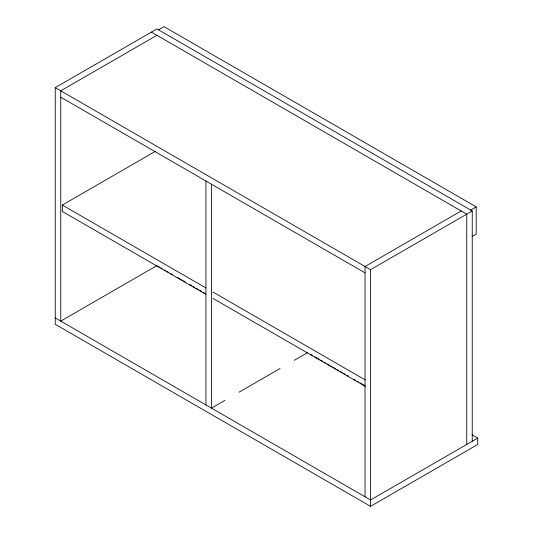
<?xml version="1.0" encoding="UTF-8"?>
<svg xmlns="http://www.w3.org/2000/svg" width="533" height="533" viewBox="0 0 533 533"><rect width="100%" height="100%" fill="white"/><g stroke="black" fill="none" stroke-linecap="round" stroke-linejoin="round"><path stroke-width="0.8" d="M472.005 434.755L477.761 438.079L477.761 444.455L370.555 506.35L55.239 324.304L55.239 87.639L156.929 28.929L472.245 210.975L472.245 441.271M158.501 29.835L164.024 26.65L476.189 206.877L476.189 234.187L472.051 236.572M156.929 35.298L60.755 90.823L60.755 321.119L156.929 265.594M205.818 294.276L62.328 211.428L62.328 205.058L155.496 151.272M461.212 210.975L365.038 266.5L365.038 496.789M470.672 210.062L476.189 206.877M55.239 87.639L370.555 269.685L472.245 210.975M224.873 400.376L211.454 408.125L211.454 184.198M239.031 392.201L280.052 368.516M294.209 360.348L307.628 352.599M477.761 438.079L370.555 499.981L55.239 317.928M151.405 32.113L466.728 214.159L466.728 444.455M60.755 97.193L365.038 272.869M62.328 205.058L205.818 287.9M213.033 292.064L365.172 379.902M157.888 266.147L159.327 266.98M160.766 267.806L162.205 268.639M164.364 269.885L165.81 270.717M167.249 271.55L168.688 272.383M170.846 273.629L172.286 274.462M177.322 277.367L181.646 279.865M183.085 280.691L185.244 281.944M189.561 284.435L191.72 285.681M193.166 286.514L194.605 287.34M196.044 288.173L198.203 289.419M199.642 290.252L201.8 291.498M203.24 292.331L204.679 293.163M310.506 354.258L312.664 355.511M314.83 356.757L319.147 359.249M320.586 360.081L322.745 361.327M324.184 362.16L325.623 362.986M327.069 363.819L329.227 365.065M330.667 365.898L332.106 366.731M333.545 367.563L335.703 368.809M337.142 369.642L338.582 370.468M340.747 371.714L342.186 372.547M343.625 373.38L345.064 374.213M347.223 375.459L348.662 376.291M353.705 379.196L355.145 380.029M357.303 381.275L358.742 382.108M360.181 382.941L365.218 385.852M213.033 298.433L365.172 386.272M370.555 269.685L370.555 506.35M205.938 181.013L205.938 404.94"/></g></svg>
